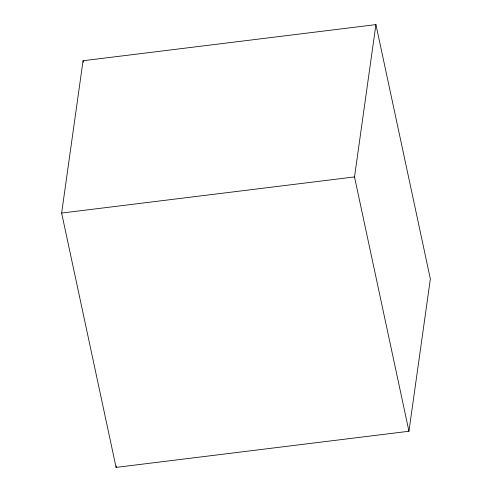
<?xml version="1.0" encoding="UTF-8"?>
<svg xmlns="http://www.w3.org/2000/svg" width="492" height="492" viewBox="0 0 492 492"><rect width="100%" height="100%" fill="white"/><g stroke="black" fill="none" stroke-linecap="round" stroke-linejoin="round"><path stroke-width="0.74" d="M61.641 213.067L83.05 60.744L375.919 24.6L430.359 278.933L408.95 431.256L116.081 467.4L61.641 213.067L354.511 176.923L375.919 24.6M116.081 467.4L116.296 465.887M354.511 176.923L408.95 431.256M83.05 60.744L83.369 62.244"/></g></svg>
